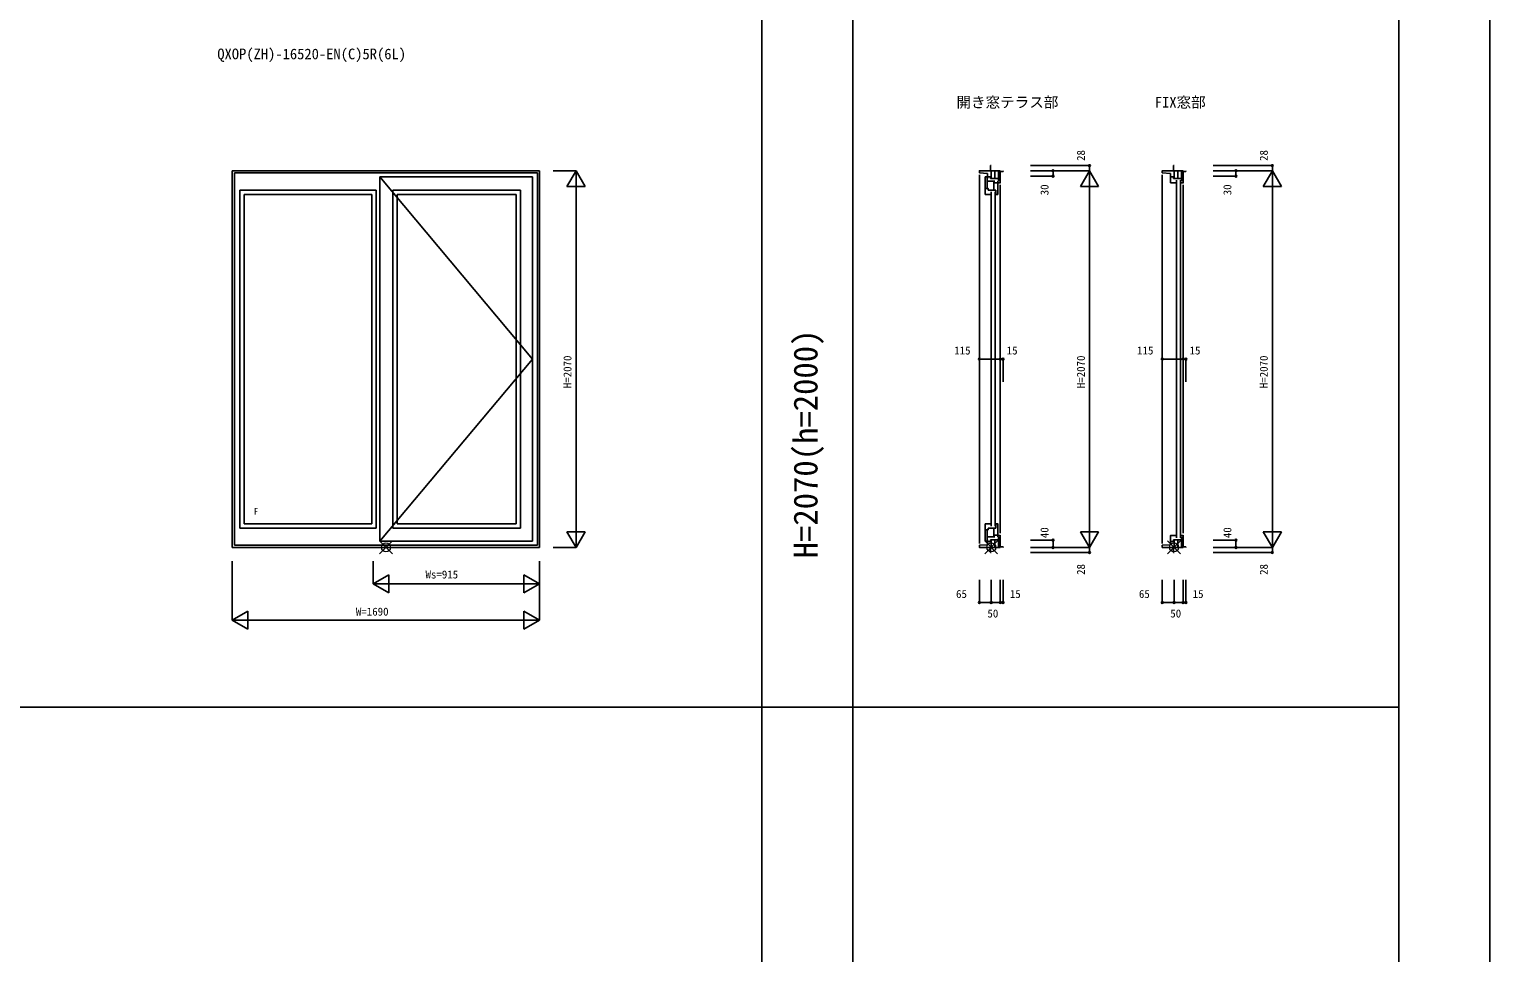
# Model space of a CAD drawing. Units: millimetres, scale not verified. Extents: x -13750 to 13750, y -10000 to 10000.
# Drawn here: x 5723 to 13750, y 0 to 5075 of the extents above; entities that cross this region are included whole.
import ezdxf
from ezdxf.enums import TextEntityAlignment as Align

# ---------------------------------------------------------------- set-up
doc = ezdxf.new("R2010")
doc.units = ezdxf.units.MM
doc.header["$LTSCALE"] = 50
for name, color, linetype in [('0-0_0', 3, 'Continuous'), ('0-1_YKK_A1', 4, 'Continuous'), ('0-3_YKK_C1', 4, 'Continuous'), ('0-4_YKK_F1', 7, 'Continuous'), ('0-6_YKK_N1', 2, 'Continuous')]:
    doc.layers.add(name, color=color, linetype=linetype)
doc.layers.add('0-5_YKK_IN', color=1, linetype='Continuous', lineweight=18)
doc.styles.add('ＭＳ ゴシック', font='')
doc.styles.get('ＭＳ ゴシック').set_extended_font_data('MS Gothic')

msp = doc.modelspace()

# ---------------------------------------------------------------- linework, layer by layer
at = {"layer": '0-1_YKK_A1'}
for p, q in [((6838.33, 4297.5), (8528.33, 4297.5)), ((6838.33, 4297.5), (6838.33, 2227.5)), ((8516.33, 4285.5), (6850.33, 4285.5)), ((6850.33, 4285.5), (6850.33, 2239.5)), ((7649.33, 4263.5), (8488.33, 4263.5)), ((7649.33, 4263.5), (7649.33, 2261.5)), ((8488.33, 4263.5), (8488.33, 2261.5)), ((8516.33, 4285.5), (8516.33, 2239.5)), ((8528.33, 4297.5), (8528.33, 2227.5)), ((6880.33, 4191.5), (7629.33, 4191.5)), ((6880.33, 4191.5), (6880.33, 2333.5)), ((7629.33, 4191.5), (7629.33, 2333.5)), ((7721.33, 4191.5), (8422.33, 4191.5)), ((7721.33, 4191.5), (7721.33, 2333.5)), ((8422.33, 4191.5), (8422.33, 2333.5)), ((6904.33, 4167.5), (7605.33, 4167.5)), ((6904.33, 4167.5), (6904.33, 2357.5)), ((7605.33, 4167.5), (7605.33, 2357.5)), ((7745.33, 4167.5), (8398.33, 4167.5)), ((7745.33, 4167.5), (7745.33, 2357.5)), ((8398.33, 4167.5), (8398.33, 2357.5)), ((7629.33, 2333.5), (6880.33, 2333.5)), ((7605.33, 2357.5), (6904.33, 2357.5)), ((8422.33, 2333.5), (7721.33, 2333.5)), ((8398.33, 2357.5), (7745.33, 2357.5)), ((8488.33, 2261.5), (7649.33, 2261.5)), ((8528.33, 2227.5), (6838.33, 2227.5)), ((6850.33, 2239.5), (8516.33, 2239.5))]:
    msp.add_line(p, q, dxfattribs=at)
msp.add_lwpolyline([(7649.33, 4263.5), (8488.33, 3262.5), (7649.33, 2261.5)], dxfattribs=at)
at = {"layer": '0-3_YKK_C1'}
for p, q in [((10990, 4283.14), (10945, 4285.5)), ((10945, 4275.5), (10945, 2249.5)), ((10976, 4191.5), (10976, 4263.5)), ((10976, 4263.5), (10987, 4263.5)), ((10987, 4263.5), (10987, 4239.5)), ((10990, 4283.14), (10990, 4255.5)), ((10990, 4264.7), (11006.9, 4264.7)), ((11006.6, 4325.5), (11010, 4325.5)), ((11006.6, 4297.5), (11060, 4297.5)), ((11006.9, 4264.7), (11006.9, 4255.5)), ((11006.9, 4255.5), (11050, 4255.5)), ((11010, 4297.5), (11010, 4255.5)), ((11030, 4255.5), (11030, 4297.5)), ((11050, 4255.5), (11050, 4297.5)), ((11050, 4255.5), (11050, 4243.5)), ((11060, 4293.5), (11060, 4297.5)), ((11075, 4293.5), (11060, 4293.5)), ((11060, 4293.5), (11060, 4229.5)), ((11075, 4293.5), (11075, 4297.5)), ((11995, 4283.14), (11950, 4285.5)), ((11950, 4275.5), (11950, 2249.5)), ((11995, 4283.14), (11995, 4255.5)), ((11995, 4264.7), (12011.9, 4264.7)), ((11995, 4255.5), (11997.9, 4255.5)), ((12011.6, 4325.5), (12015, 4325.5)), ((12011.6, 4297.5), (12065, 4297.5)), ((12011.9, 4264.7), (12011.9, 4255.5)), ((12011.9, 4255.5), (12055, 4255.5)), ((12015, 4297.5), (12015, 4255.5)), ((12035, 4255.5), (12035, 4297.5)), ((12055, 4255.5), (12055, 4297.5)), ((12055, 4255.5), (12055, 4243.5)), ((12065, 4293.5), (12065, 4297.5)), ((12080, 4293.5), (12065, 4293.5)), ((12065, 4293.5), (12065, 4229.5)), ((12080, 4293.5), (12080, 4297.5)), ((10976, 4191.5), (10978.9, 4191.5)), ((10976.7, 4191.5), (10976.7, 4167.5)), ((10987, 4239.5), (11029, 4239.5)), ((10987, 4200.7), (10987, 4239.5)), ((11035.5, 4191.5), (10992.9, 4191.5)), ((11010, 4181.5), (11010, 2343.5)), ((11023.6, 4230.4), (11023.6, 4191.5)), ((11032, 4181.5), (11032, 2343.5)), ((11060, 4243.5), (11050, 4243.5)), ((11050, 4243.5), (11050, 4239.3)), ((11060, 4231.5), (11050, 4231.5)), ((11060, 4219.5), (11060, 2305.5)), ((12029, 4245.5), (12029, 2279.5)), ((12051, 4245.5), (12051, 2279.5)), ((12065, 4243.5), (12055, 4243.5)), ((12055, 4243.5), (12055, 4239.3)), ((12065, 4231.5), (12055, 4231.5)), ((12065, 4219.5), (12065, 2305.5)), ((10976.7, 4167.5), (11012, 4167.5)), ((10976, 2333.5), (10976, 2261.5)), ((10976, 2333.5), (10978.9, 2333.5)), ((10976.7, 2333.5), (10976.7, 2357.5)), ((10976.7, 2357.5), (11012, 2357.5)), ((11035.5, 2333.5), (10992.9, 2333.5)), ((11023.6, 2294.6), (11023.6, 2333.5)), ((10976, 2261.5), (10987, 2261.5)), ((10987, 2324.3), (10987, 2285.5)), ((10987, 2261.5), (10987, 2285.5)), ((10987, 2285.5), (11029, 2285.5)), ((10990, 2241.86), (10990, 2269.5)), ((10990, 2260.3), (11006.9, 2260.3)), ((11006.9, 2260.3), (11006.9, 2269.5)), ((11006.9, 2269.5), (11050, 2269.5)), ((11010, 2227.5), (11010, 2269.5)), ((11030, 2269.5), (11030, 2227.5)), ((11060, 2293.5), (11050, 2293.5)), ((11050, 2281.5), (11050, 2285.7)), ((11060, 2281.5), (11050, 2281.5)), ((11050, 2269.5), (11050, 2281.5)), ((11050, 2269.5), (11050, 2227.5)), ((11060, 2231.5), (11060, 2295.5)), ((11995, 2241.86), (11995, 2269.5)), ((11995, 2269.5), (11997.9, 2269.5)), ((11995, 2260.3), (12011.9, 2260.3)), ((12011.9, 2260.3), (12011.9, 2269.5)), ((12011.9, 2269.5), (12055, 2269.5)), ((12015, 2227.5), (12015, 2269.5)), ((12035, 2269.5), (12035, 2227.5)), ((12065, 2293.5), (12055, 2293.5)), ((12055, 2281.5), (12055, 2285.7)), ((12065, 2281.5), (12055, 2281.5)), ((12055, 2269.5), (12055, 2281.5)), ((12055, 2269.5), (12055, 2227.5)), ((12065, 2231.5), (12065, 2295.5)), ((10990, 2241.86), (10945, 2239.5)), ((11006.6, 2227.5), (11060, 2227.5)), ((11006.6, 2199.5), (11010, 2199.5)), ((11075, 2231.5), (11060, 2231.5)), ((11060, 2231.5), (11060, 2227.5)), ((11075, 2231.5), (11075, 2227.5)), ((11995, 2241.86), (11950, 2239.5)), ((12011.6, 2227.5), (12065, 2227.5)), ((12011.6, 2199.5), (12015, 2199.5)), ((12080, 2231.5), (12065, 2231.5)), ((12065, 2231.5), (12065, 2227.5)), ((12080, 2231.5), (12080, 2227.5))]:
    msp.add_line(p, q, dxfattribs=at)
for points in [[(11006.6, 4325.5), (11006.6, 4297.5), (10945, 4297.5), (10945, 4285.5)], [(12011.6, 4325.5), (12011.6, 4297.5), (11950, 4297.5), (11950, 4285.5)], [(11995.7, 4255.5), (11995.7, 4231.5), (12031, 4231.5)], [(10992.9, 4191.5), (10992.9, 4200.7), (10976, 4200.7)], [(11023.6, 4239.5), (11023.6, 4230.4), (11046, 4230.4)], [(11046, 4239.5), (11046, 4167.5), (11035.5, 4167.5), (11035.5, 4191.5)], [(10992.9, 2333.5), (10992.9, 2324.3), (10976, 2324.3)], [(11046, 2285.5), (11046, 2357.5), (11035.5, 2357.5), (11035.5, 2333.5)], [(11023.6, 2285.5), (11023.6, 2294.6), (11046, 2294.6)], [(11995.7, 2269.5), (11995.7, 2293.5), (12031, 2293.5)], [(11006.6, 2199.5), (11006.6, 2227.5), (10945, 2227.5), (10945, 2239.5)], [(12011.6, 2199.5), (12011.6, 2227.5), (11950, 2227.5), (11950, 2239.5)]]:
    msp.add_lwpolyline(points, dxfattribs=at)
at = {"layer": '0-4_YKK_F1'}
for p, q in [((13750, -10000), (13750, 10000)), ((9750, -10000), (9750, 9500)), ((10250, -10000), (10250, 9500)), ((13250, -10000), (13250, 9500)), ((-13750, 1350), (13250, 1350))]:
    msp.add_line(p, q, dxfattribs=at)
at = {"layer": '0-5_YKK_IN'}
for p, q in [((7647.97, 2262.86), (7718.69, 2192.14)), ((7647.97, 2192.14), (7718.69, 2262.86)), ((10974.64, 2262.86), (11045.36, 2192.14)), ((10974.64, 2192.14), (11045.36, 2262.86)), ((11979.64, 2262.86), (12050.36, 2192.14)), ((11979.64, 2192.14), (12050.36, 2262.86))]:
    msp.add_line(p, q, dxfattribs=at)
for centre in [(7683.33, 2227.5), (11010, 2227.5), (12015, 2227.5)]:
    msp.add_circle(centre, 25, dxfattribs=at)
at = {"layer": '0-6_YKK_N1'}
for p, q in [((8603.33, 4297.5), (8728.33, 4297.5)), ((11225, 4325.5), (11550, 4325.5)), ((11225, 4297.5), (11550, 4297.5)), ((11225, 4267.5), (11350, 4267.5)), ((11350, 4267.5), (11350, 4297.5)), ((11500, 4210.9), (11550, 4297.5)), ((11550, 4325.5), (11550, 2199.5)), ((11550, 4297.5), (11600, 4210.9)), ((12230, 4325.5), (12555, 4325.5)), ((12230, 4297.5), (12555, 4297.5)), ((12230, 4267.5), (12355, 4267.5)), ((12355, 4267.5), (12355, 4297.5)), ((12505, 4210.9), (12555, 4297.5)), ((12555, 4325.5), (12555, 2199.5)), ((12555, 4297.5), (12605, 4210.9)), ((8678.33, 4210.9), (8778.33, 4210.9)), ((11500, 4210.9), (11600, 4210.9)), ((12505, 4210.9), (12605, 4210.9)), ((10945, 3262.5), (11075, 3262.5)), ((10945, 3262.5), (10945, 3137.5)), ((11060, 3262.5), (11060, 3137.5)), ((11075, 3262.5), (11075, 3137.5)), ((11950, 3262.5), (12080, 3262.5)), ((11950, 3262.5), (11950, 3137.5)), ((12065, 3262.5), (12065, 3137.5)), ((12080, 3262.5), (12080, 3137.5)), ((8678.33, 2314.1), (8778.33, 2314.1)), ((8678.33, 2314.1), (8728.33, 2227.5)), ((11225, 2267.5), (11350, 2267.5)), ((11350, 2267.5), (11350, 2227.5)), ((11500, 2314.1), (11600, 2314.1)), ((12230, 2267.5), (12355, 2267.5)), ((12355, 2267.5), (12355, 2227.5)), ((12505, 2314.1), (12605, 2314.1)), ((8603.33, 2227.5), (8728.33, 2227.5)), ((11225, 2227.5), (11550, 2227.5)), ((11225, 2199.5), (11550, 2199.5)), ((12230, 2227.5), (12555, 2227.5)), ((12230, 2199.5), (12555, 2199.5)), ((6838.33, 2152.5), (6838.33, 1827.5)), ((7613.33, 2152.5), (7613.33, 2027.5)), ((8528.33, 2152.5), (8528.33, 1827.5)), ((7699.93, 2077.5), (7613.33, 2027.5)), ((7613.33, 2027.5), (8528.33, 2027.5)), ((7613.33, 2027.5), (7699.93, 1977.5)), ((7699.93, 2077.5), (7699.93, 1977.5)), ((8441.73, 2077.5), (8441.73, 1977.5)), ((10945, 2049.5), (10945, 1924.5)), ((11010, 2049.5), (11010, 1924.5)), ((11060, 2049.5), (11060, 1924.5)), ((11075, 2049.5), (11075, 1924.5)), ((11950, 2049.5), (11950, 1924.5)), ((12015, 2049.5), (12015, 1924.5)), ((12065, 2049.5), (12065, 1924.5)), ((12080, 2049.5), (12080, 1924.5)), ((6924.93, 1877.5), (6838.33, 1827.5)), ((6924.93, 1877.5), (6924.93, 1777.5)), ((8441.73, 1877.5), (8528.33, 1827.5)), ((8441.73, 1877.5), (8441.73, 1777.5)), ((10945, 1924.5), (11075, 1924.5)), ((11950, 1924.5), (12080, 1924.5)), ((8528.33, 1827.5), (6838.33, 1827.5)), ((6838.33, 1827.5), (6924.93, 1777.5)), ((8528.33, 1827.5), (8441.73, 1777.5))]:
    msp.add_line(p, q, dxfattribs=at)
for points in [[(8678.33, 4210.9), (8728.33, 4297.5), (8778.33, 4210.9)], [(8728.33, 4297.5), (8728.33, 2227.5), (8778.33, 2314.1)], [(11500, 2314.1), (11550, 2227.5), (11600, 2314.1)], [(12505, 2314.1), (12555, 2227.5), (12605, 2314.1)], [(8441.73, 2077.5), (8528.33, 2027.5), (8441.73, 1977.5)]]:
    msp.add_lwpolyline(points, dxfattribs=at)
for centre in [(11350, 4297.5), (11350, 4267.5), (11550, 4325.5), (12355, 4297.5), (12355, 4267.5), (12555, 4325.5), (10945, 3262.5), (11060, 3262.5), (11075, 3262.25), (11950, 3262.5), (12065, 3262.5), (12080, 3262.25), (11350, 2267.5), (12355, 2267.5), (11350, 2227.5), (11550, 2199.5), (12355, 2227.5), (12555, 2199.5), (10945, 1924.5), (11010, 1924.5), (11060, 1924.5), (11075, 1924.5), (11950, 1924.5), (12015, 1924.5), (12065, 1924.5), (12080, 1924.5)]:
    msp.add_circle(centre, 5, dxfattribs=at)

# ---------------------------------------------------------------- texts
at = {"layer": '0-0_0', "color": 7, "style": 'ＭＳ ゴシック'}
for s, p in [('QXOP(ZH)-16520-EN(C)5R(6L)', (6756.66, 4892.41)), ('開き窓テラス部', (10819, 4627)), ('FIX窓部', (11909, 4627))]:
    msp.add_text(s, height=58.65, dxfattribs=at).set_placement(p, align=Align.BOTTOM_LEFT)
at = {"layer": '0-0_0', "style": 'ＭＳ ゴシック'}
msp.add_text('H=2070(h=2000)', height=132, rotation=90, dxfattribs=at).set_placement((10094.95, 2167.5), align=Align.BOTTOM_LEFT)
at = {"layer": '0-1_YKK_A1', "style": 'ＭＳ ゴシック'}
msp.add_text('F', height=36.66, dxfattribs=at).set_placement((6957.05, 2397.16), align=Align.BOTTOM_LEFT)
at = {"layer": '0-6_YKK_N1', "style": 'ＭＳ ゴシック'}
for s, p in [('28', (11538, 4351.31)), ('28', (12543, 4351.31)), ('30', (11338, 4162.62)), ('30', (12343, 4162.62)), ('H=2070', (8716.33, 3102.5)), ('H=2070', (11538, 3102.5)), ('H=2070', (12543, 3102.5)), ('40', (11338, 2278.48)), ('40', (12343, 2278.48)), ('28', (11538, 2076.46)), ('28', (12543, 2076.46))]:
    msp.add_text(s, height=43.99, rotation=90, dxfattribs=at).set_placement(p, align=Align.BOTTOM_LEFT)
for s, p in [('115', (10806.7, 3274.5)), ('15', (11095.01, 3274.5)), ('115', (11811.7, 3274.5)), ('15', (12100.01, 3274.5)), ('Ws=915', (7900.83, 2043.64)), ('65', (10816.7, 1936.5)), ('15', (11112.06, 1936.5)), ('65', (11821.7, 1936.5)), ('15', (12117.06, 1936.5)), ('W=1690', (7518.33, 1839.5)), ('50', (10989.09, 1829.26)), ('50', (11994.09, 1829.26))]:
    msp.add_text(s, height=43.99, dxfattribs=at).set_placement(p, align=Align.BOTTOM_LEFT)

doc.saveas('drawing.dxf')
